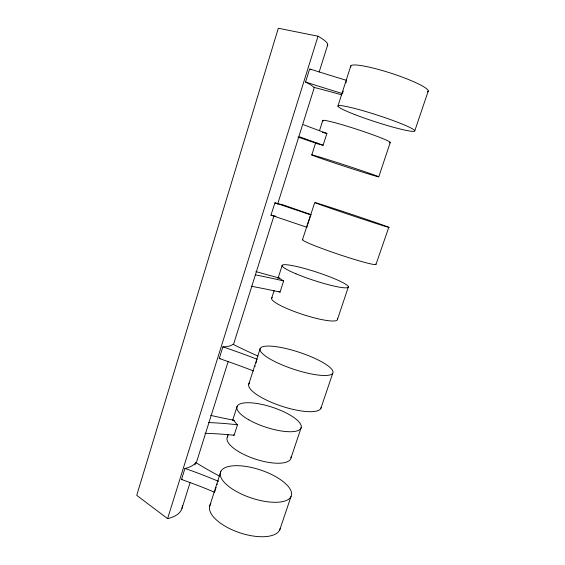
<?xml version="1.0" encoding="UTF-8"?>
<svg xmlns="http://www.w3.org/2000/svg" width="565" height="565" viewBox="0 0 565 565"><rect width="100%" height="100%" fill="white"/><g stroke="black" fill="none" stroke-linecap="round" stroke-linejoin="round"><path stroke-width="0.85" d="M167.6 518.649L318.031 36.209L278.312 28.25L136.73 495.343L167.6 518.649A47.502 21.251 14.1 0 0 182.368 505.435M214.615 492.284A324.268 195.511 11 0 0 181.485 479.487L184.932 468.442A48.018 18.518 14.8 0 0 195.751 462.495A176.605 57.778 19.3 0 0 219.503 476.118M253.516 370.979A337.884 129.329 14.6 0 0 219.248 358.521L222.885 346.861A49.282 11.512 16.3 0 0 232.907 344.233A180.623 35.63 18.8 0 0 257.986 356.077M341.733 94.856A189.324 15.46 17.8 0 0 313.653 87.285A52.107 5.078 18.9 0 0 305.566 82.038L309.662 68.902A375.308 68.782 19.7 0 0 346.698 80.385L346.43 81.212M194.967 464.974L195.751 462.495M181.979 508.387L190.165 482.355M196.239 463.039L228.182 361.438M233.458 344.643L273.912 215.964M277.62 204.177L314.415 87.137M319.176 71.981L327.651 45.038M311.795 154.909L315.814 142.295M319.557 130.522L322.77 120.437M297.939 137.048A177.269 4.845 18.3 0 1 317.558 143.778L317.784 143.058M227.321 437.02L228.119 434.534M232.632 420.416L237.138 406.299M271.758 297.953L274.173 290.41M277.923 278.679L282.203 265.268M233.776 420.883L233.981 420.233A168.01 45.052 16.3 0 1 210.745 415.381M279.23 278.75L279.449 278.058A172.516 19.796 17.3 0 1 255.938 271.588M317.558 143.778A35.334 1.172 18.1 0 1 323.109 145.247L326.888 133.453A296.667 19.422 17.5 0 1 303.412 124.688M209.587 506.466L220.774 471.549M248.642 384.624L260.267 348.351M337.905 106.142L350.83 65.823M214.834 491.592L215.06 490.9M215.279 490.215L215.505 489.523M215.943 488.139L216.169 487.447M217.052 484.678L217.278 483.986M254.921 366.6L255.154 365.866M256.093 362.942L256.326 362.207M256.559 361.48L256.793 360.745M342.729 92.752L342.468 93.571A373.458 58.499 19.5 0 1 305.566 82.038M342.997 91.925L343.259 91.106M345.9 82.864L346.168 82.038M204.947 433.313A277.909 126.426 22.8 0 1 234.108 435.276L237.47 424.788A33.695 10.919 18.2 0 1 233.981 420.233M251.164 286.236A290.544 61.204 20 0 1 280.049 292.112L283.637 280.939A34.762 4.845 18.1 0 1 279.449 278.058M307.049 227.222A38.886 1.766 18.6 0 0 306.703 227.236A351.345 24.076 18.1 0 0 270.946 215.159L274.936 202.842A50.688 1.405 18.3 0 0 281.857 204.431A182.544 4.195 18.6 0 0 310.941 214.573M302.445 239.737L314.754 202.553M306.703 227.236L310.778 214.912A38.978 1.13 18.6 0 1 311.004 214.926M378.776 176.838A35.249 0.636 18.1 0 0 329.197 160.029A35.249 0.636 18.1 0 0 327.87 160.757A35.249 0.636 18.1 0 0 378.776 176.838L390.21 142.606M291.017 457.883L301.279 427.295M337.46 319.444L348.372 286.907M279.753 529.843L291.053 496.444A37.311 14.732 18.5 0 0 243.84 466.146A37.311 14.732 18.5 0 0 232.872 489.354A37.311 14.732 18.5 0 0 291.053 496.444M320.814 408.502L332.757 373.211A38.356 8.92 18.3 0 0 282.302 347.736A38.356 8.92 18.3 0 0 274.477 361.402A38.356 8.92 18.3 0 0 332.757 373.211M414.788 130.812L428.27 90.979M376 264.321L388.791 227.363M350.858 66.981A40.758 5.664 18 0 1 391.305 73.295A40.758 5.664 18 0 1 427.536 91.89M310.503 69.354A52.248 5.947 19 0 1 311.301 69.792M280.24 528.36A37.029 16.251 18.5 0 1 238.183 532.23A37.029 16.251 18.5 0 1 210.865 503.584M182.453 479.233A47.905 19.132 14.7 0 1 181.485 479.487M184.932 468.442A325.44 189.861 11.4 0 1 218.168 481.211M218.274 481.083A37.219 15.241 18.5 0 1 218.387 480.956M291.081 456.668A33.54 11.773 18.2 0 1 255.394 459.119A33.54 11.773 18.2 0 1 227.985 435.989M234.108 435.276A33.617 11.349 18.2 0 1 233.635 434.803M208.33 422.549A278.799 121.934 22.5 0 1 237.47 424.788M375.774 264.01A38.801 2.394 18.6 0 1 338.047 254.165A38.801 2.394 18.6 0 1 303.002 239.447M275.911 216.261A50.575 2.189 18.2 0 1 270.946 215.159M274.936 202.842A352.68 15.481 18.3 0 1 310.778 214.912M323.124 121.03A35.51 2.246 18.1 0 1 357.928 129.646A35.51 2.246 18.1 0 1 389.278 142.775M323.109 145.247A295.566 13.285 17.7 0 1 299.605 136.808M322.382 132.358A35.418 1.702 18.1 0 1 326.888 133.453M318.031 36.209A52.587 8.058 19.3 0 1 327.1 45.716M321.132 407.534A38.06 10.622 18.3 0 1 279.866 405.578A38.06 10.622 18.3 0 1 249.603 382.78M220.18 358.464A49.155 12.204 16.1 0 1 219.248 358.521M222.885 346.861A339.268 122.45 14.9 0 1 257.266 359.284A38.258 9.492 18.3 0 1 257.358 359.206M337.326 318.794A34.592 5.805 18.1 0 1 302.762 314.472A34.592 5.805 18.1 0 1 272.252 297.494M280.049 292.112A34.677 5.325 18.1 0 1 278.686 291.272M255.366 274.858A291.575 55.751 19.8 0 1 283.637 280.939M354.538 114.455A40.419 3.496 18 0 0 414.675 131.129A40.419 3.496 18 0 0 359.827 109.822A40.419 3.496 18 0 0 354.538 114.455M248.727 419.767A33.773 10.488 18.2 0 0 300.926 428.305A33.773 10.488 18.2 0 0 257.576 403.587A33.773 10.488 18.2 0 0 248.727 419.767M331.337 208.534A39.063 0.494 18.5 0 0 388.741 227.391A39.063 0.494 18.5 0 0 335.25 208.951A39.063 0.494 18.5 0 0 331.337 208.534M295.954 273.792A34.839 4.351 18.1 0 0 348.217 287.324A34.839 4.351 18.1 0 0 301.526 267.697A34.839 4.351 18.1 0 0 295.954 273.792"/></g></svg>
